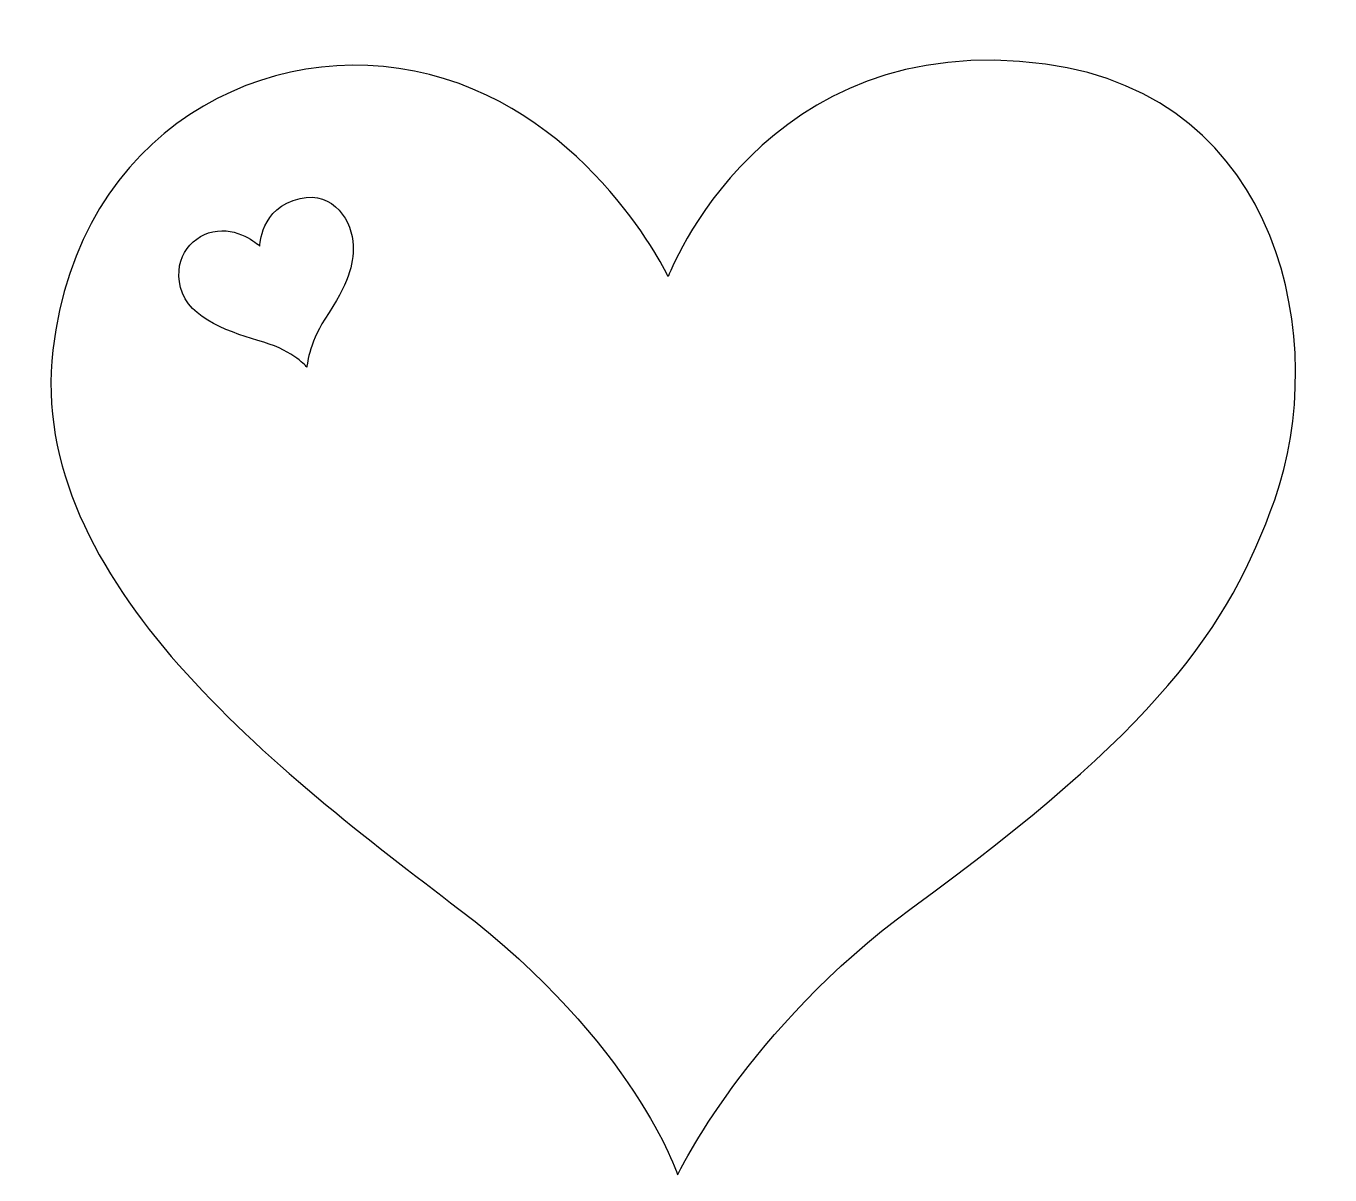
# Model space of a CAD drawing. Header units: centimetres. Extents: x -11.3 to 11.5, y -9.7 to 10.3.
import ezdxf

# ---------------------------------------------------------------- set-up
doc = ezdxf.new("R2010")
doc.units = ezdxf.units.CM
doc.header["$MEASUREMENT"] = 0
doc.layers.add('Camada 1', color=7, linetype='Continuous')

msp = doc.modelspace()

# ---------------------------------------------------------------- linework, layer by layer
at = {"layer": 'Camada 1'}
for points in [[(0.07816, -9.73862), (0.07816, -9.73862), (-0.67426, -7.43415), (-3.74308, -5.09386), (-3.74308, -5.09386), (-6.85784, -2.71769), (-11.30446, 0.64053), (-10.83702, 4.67127), (-10.83702, 4.67127), (-10.39159, 8.51831), (-7.0875, 10.20813), (-4.25521, 9.48841), (-4.25521, 9.48841), (-1.42229, 8.76869), (-0.08858, 5.95905), (-0.08858, 5.95905), (-0.08858, 5.95905), (-0.08858, 5.95905), (1.56099, 10.33584), (6.50081, 9.66962), (6.50081, 9.66962), (10.64794, 9.10971), (11.47146, 4.78454), (10.50642, 2.06044), (10.50642, 2.06044), (9.70177, -0.21066), (8.44921, -1.95205), (4.15737, -5.08442), (4.15737, -5.08442), (1.29172, -7.17624), (0.07816, -9.73862), (0.07816, -9.73862)], [(-6.08605, 5.21264), (-5.66523, 5.85354), (-5.58437, 6.15233), (-5.59091, 6.49992), (-5.59091, 6.49992), (-5.59877, 6.91688), (-5.92944, 7.45935), (-6.51806, 7.32457), (-6.51806, 7.32457), (-7.21918, 7.16391), (-7.21992, 6.48899), (-7.21992, 6.48899), (-7.21992, 6.48899), (-7.21992, 6.48899), (-7.54263, 6.80085), (-7.96184, 6.75434), (-7.96184, 6.75434), (-8.38094, 6.70785), (-8.74154, 6.31193), (-8.60655, 5.76967), (-8.60655, 5.76967), (-8.46518, 5.20145), (-7.69413, 4.97341), (-7.1528, 4.81048), (-7.1528, 4.81048), (-6.61953, 4.65004), (-6.40093, 4.37691), (-6.40093, 4.37691), (-6.40093, 4.37691), (-6.40093, 4.37691), (-6.36704, 4.78467), (-6.08605, 5.21264)]]:
    msp.add_open_spline(points, degree=3, knots=[0, 0, 0, 0, 0.11111111, 0.11111111, 0.11111111, 0.11111111, 0.22222222, 0.22222222, 0.22222222, 0.22222222, 0.33333333, 0.33333333, 0.33333333, 0.33333333, 0.44444444, 0.44444444, 0.44444444, 0.44444444, 0.55555556, 0.55555556, 0.55555556, 0.55555556, 0.66666667, 0.66666667, 0.66666667, 0.66666667, 0.77777778, 0.77777778, 0.77777778, 0.77777778, 1, 1, 1, 1], dxfattribs=at)

doc.saveas('drawing.dxf')
